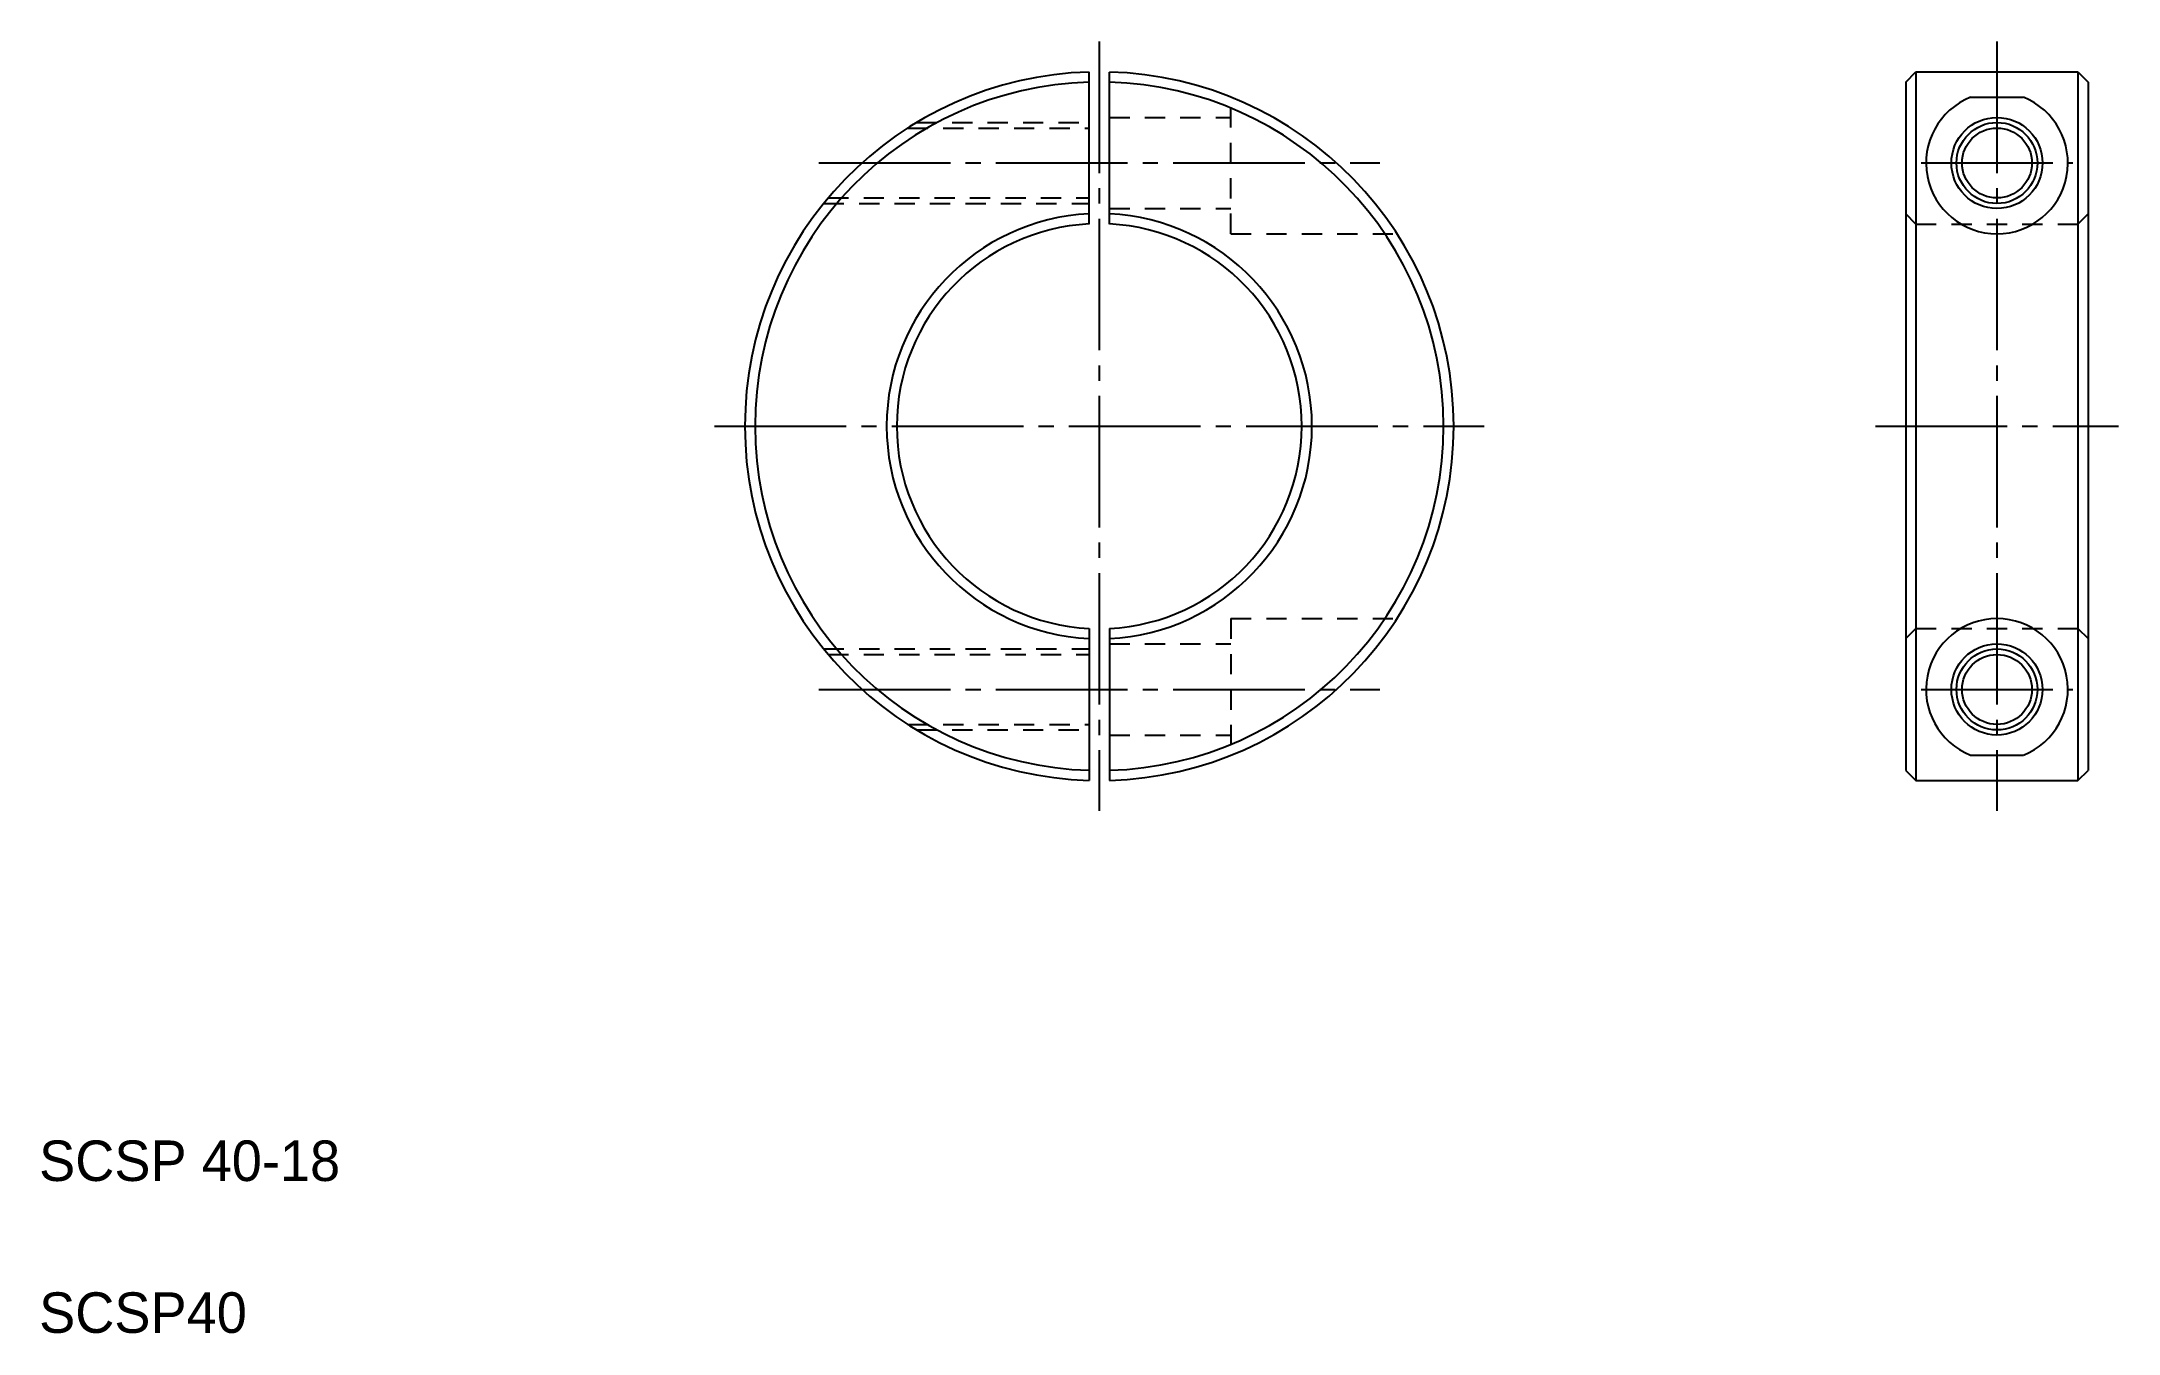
# Model space of a CAD drawing. Extents: x 35 to 240, y 139 to 266.
import ezdxf

# ---------------------------------------------------------------- set-up
doc = ezdxf.new("R2010")
doc.units = 0
doc.linetypes.add('CENTER', pattern=[17.5, 13, -1.5, 1.5, -1.5])
doc.linetypes.add('DASHED', pattern=[3.5, 2, -1.5])
doc.layers.get('0').update_dxf_attribs({"linetype": 'CONTINUOUS'})
doc.layers.add('CENTER', color=1, linetype='CENTER')

msp = doc.modelspace()

# ---------------------------------------------------------------- linework, layer by layer
at = {"color": 7, "linetype": 'CONTINUOUS'}
for p, q in [((138, 248.3), (138, 263.31)), ((140, 248.3), (140, 263.31)), ((218.65, 262.33), (219.65, 263.33)), ((219.65, 263.33), (219.65, 193.33)), ((219.65, 263.33), (235.65, 263.33)), ((235.65, 263.33), (235.65, 193.33)), ((235.65, 263.33), (236.65, 262.33)), ((218.65, 262.33), (218.65, 194.33)), ((225.04, 260.82), (230.25, 260.82)), ((236.65, 262.33), (236.65, 194.33)), ((138, 208.35), (138, 193.34)), ((140, 208.35), (140, 193.34)), ((225.04, 195.83), (230.25, 195.83)), ((218.65, 194.33), (219.65, 193.33)), ((219.65, 193.33), (235.65, 193.33)), ((235.65, 193.33), (236.65, 194.33))]:
    msp.add_line(p, q, dxfattribs=at)
at = {"color": 3, "linetype": 'DASHED'}
for p, q in [((152, 247.33), (152, 260.82)), ((140, 258.83), (152, 258.83)), ((120.08, 257.78), (138, 257.78)), ((120.97, 258.33), (138, 258.33)), ((111.78, 250.33), (138, 250.33)), ((112.23, 250.88), (138, 250.88)), ((140, 249.83), (152, 249.83)), ((219.65, 248.3), (218.65, 249.3)), ((219.65, 248.3), (235.65, 248.3)), ((235.65, 248.3), (236.65, 249.3)), ((152, 247.33), (168.39, 247.33)), ((152, 209.33), (152, 195.83)), ((152, 209.33), (168.39, 209.33)), ((219.65, 208.35), (218.65, 207.35)), ((219.65, 208.35), (235.65, 208.35)), ((235.65, 208.35), (236.65, 207.35)), ((111.78, 206.33), (138, 206.33)), ((112.23, 205.78), (138, 205.78)), ((140, 206.83), (152, 206.83)), ((120.08, 198.88), (138, 198.88)), ((120.97, 198.33), (138, 198.33)), ((140, 197.83), (152, 197.83))]:
    msp.add_line(p, q, dxfattribs=at)
for p, q in [((236.65, 245.33), (236.65, 245.33)), ((236.65, 228.33), (236.65, 228.33))]:
    msp.add_line(p, q)
at = {"color": 7, "linetype": 'CONTINUOUS'}
for centre in [(227.65, 254.33), (227.65, 202.33)]:
    msp.add_circle(centre, 4.5, dxfattribs=at)
at = {"color": 3, "linetype": 'CONTINUOUS'}
for centre in [(227.65, 254.33), (227.65, 202.33)]:
    msp.add_circle(centre, 4, dxfattribs=at)
for centre in [(227.65, 254.33), (227.65, 202.33)]:
    msp.add_circle(centre, 3.45)
at = {"color": 7, "linetype": 'CONTINUOUS'}
for centre, radius, start, end in [((139, 228.33), 35, 91.6372, 268.3628), ((139, 228.33), 35, 271.6372, 88.3628), ((139, 228.33), 34, 91.6854, 268.3146), ((139, 228.33), 34, 271.6854, 88.3146), ((227.65, 254.33), 7, 111.8714, 68.1286), ((139, 228.33), 21, 92.7294, 267.2706), ((139, 228.33), 20, 92.866, 267.134), ((139, 228.33), 21, 272.7294, 87.2706), ((139, 228.33), 20, 272.866, 87.134), ((227.65, 202.33), 7, 291.8714, 248.1286)]:
    msp.add_arc(centre, radius, start, end, dxfattribs=at)
at = {"layer": 'CENTER', "color": 1, "linetype": 'CENTER'}
for p, q in [((139, 266.33), (139, 190.33)), ((227.65, 266.33), (227.65, 190.33)), ((111.29, 254.33), (166.71, 254.33)), ((220.15, 254.33), (235.15, 254.33)), ((101, 228.33), (177, 228.33)), ((215.65, 228.33), (239.65, 228.33)), ((111.29, 202.33), (166.71, 202.33)), ((220.15, 202.33), (235.15, 202.33))]:
    msp.add_line(p, q, dxfattribs=at)

# ---------------------------------------------------------------- texts
for s, p in [('SCSP 40-18', (34.3, 153.78)), ('SCSP40', (34.3, 138.78))]:
    msp.add_text(s, height=4).set_placement(p)

doc.saveas('drawing.dxf')
